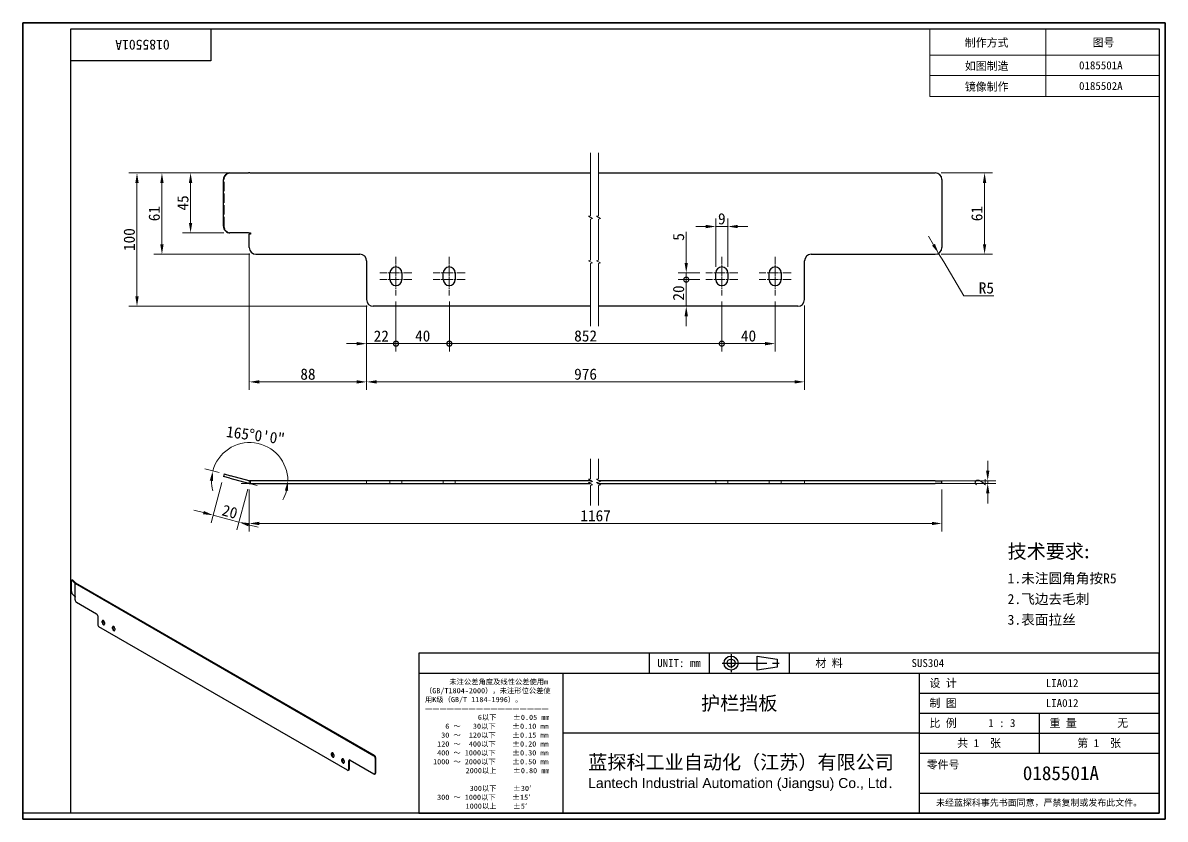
# Model space of a CAD drawing. Header units: millimetres. Extents: x 18 to 875, y 16 to 614.
import ezdxf
from ezdxf.enums import TextEntityAlignment as Align

# ---------------------------------------------------------------- set-up
doc = ezdxf.new("R2010")
doc.units = ezdxf.units.MM
doc.header["$LTSCALE"] = 3
doc.linetypes.add('CHAIN', pattern=[0.3543, 0.2362, -0.0295, 0.0591, -0.0295])
doc.linetypes.add('DASHED', pattern=[0.2067, 0.1654, -0.0413])
for name, color, linetype, lineweight in [('1', 7, 'Continuous', 18), ('可见 (ISO)', 7, 'Continuous', 25), ('可见窄的 (ISO)', 7, 'Continuous', 18), ('图框 (ISO)', 7, 'Continuous', 35), ('标题 (ISO)', 7, 'Continuous', 25)]:
    doc.layers.add(name, color=color, linetype=linetype, lineweight=lineweight)
for name, color, linetype, lineweight, true_color in [('中心标记 (ISO)', 1, 'CHAIN', 18, 0xff0000), ('尺寸 (ISO)', 7, 'Continuous', 18, 0x008000), ('折线 (ISO)', 7, 'Continuous', 18, 0x008000), ('符号 (ISO)', 7, 'Continuous', 18, 0x008000), ('隐藏 (ISO)', 5, 'DASHED', 18, 0x0000ff)]:
    doc.layers.add(name, color=color, linetype=linetype, lineweight=lineweight, true_color=true_color)
doc.styles.add('文本样式164', font='SimSun.ttf')
doc.styles.add('文本样式165', font='SimSun.ttf')
doc.styles.add('文本样式74', font='SimSun.ttf')
doc.styles.add('最新国标', font='simfang.ttf')
doc.styles.add('注释文本 (ISO)', font='simfang.ttf')
doc.dimstyles.new('默认 (GB)', dxfattribs={"dimscale": 3, "dimtxt": 2.8, "dimasz": 2.5, "dimexe": 2, "dimexo": 1.5, "dimgap": 0.5, "dimtad": 1, "dimtoh": 1, "dimdsep": 46, "dimtxsty": '最新国标', "dimcen": 0.09, "dimdle": 10, "dimclrd": 256, "dimclre": 256, "dimclrt": 256, "dimaunit": 1, "dimadec": 3, "dimazin": 2, "dimtfac": 0.535714, "dimtdec": 3, "dimtmove": 0, "dimatfit": 3, "dimfxl": 0, "dimtolj": 1, "dimlwd": -1, "dimlwe": -1, "dimarcsym": 0})

# ---------------------------------------------------------------- blocks, each defined once
blk = doc.blocks.new('图框 最新国标')
at = {"layer": '图框 (ISO)'}
for p, q in [((6, 7), (6, 204.5)), ((6, 204.5), (291.5, 204.5)), ((291.5, 204.5), (291.5, 5.5)), ((6, 7), (6, 5.5)), ((6, 7), (6, 5.5)), ((291.5, 5.5), (6, 5.5))]:
    blk.add_line(p, q, dxfattribs=at)
at = {"layer": '图框 (ISO)', "color": 7, "linetype": 'Continuous', "lineweight": 25}
for p, q in [((18, 203), (290, 203)), ((18, 7), (18, 203)), ((18, 203), (290, 203)), ((53, 203), (53, 195)), ((290, 203), (290, 7)), ((290, 203), (290, 7)), ((53, 195), (18, 195)), ((290, 7), (6, 7)), ((290, 7), (18, 7))]:
    blk.add_line(p, q, dxfattribs=at)
at = {"layer": '图框 (ISO)', "style": '文本样式74'}
blk.add_attdef('零件代号_001', (42.7, 200.25), '', height=2.5, rotation=180, dxfattribs=at)
blk = doc.blocks.new('标题栏 最新国标')
at = {"layer": '标题 (ISO)'}
for p, q in [((381.98, -183.84), (196.98, -183.84)), ((196.98, -183.84), (196.98, -223.84)), ((254.48, -183.84), (254.48, -188.84)), ((269.48, -183.84), (269.48, -188.84)), ((281.48, -188.09), (281.48, -184.59)), ((281.48, -184.59), (286.48, -185.34)), ((286.48, -185.34), (286.48, -187.34)), ((289.48, -183.84), (289.48, -188.84)), ((381.98, -223.84), (381.98, -183.84)), ((383.48, -183.84), (383.48, -225.34)), ((286.48, -187.34), (281.48, -188.09)), ((196.98, -188.84), (381.98, -188.84)), ((232.98, -188.84), (232.98, -223.84)), ((321.98, -188.84), (321.98, -223.84)), ((321.98, -193.84), (381.98, -193.84)), ((321.98, -198.84), (381.98, -198.84)), ((351.98, -198.84), (351.98, -208.84)), ((321.98, -203.84), (232.98, -203.84)), ((321.98, -203.84), (381.98, -203.84)), ((321.98, -208.84), (381.98, -208.84)), ((321.98, -218.84), (381.98, -218.84)), ((196.98, -223.84), (381.98, -223.84)), ((383.48, -225.34), (196.98, -225.34))]:
    blk.add_line(p, q, dxfattribs=at)
at = {"layer": '标题 (ISO)', "linetype": 'CHAIN', "ltscale": 5.000333}
blk.add_line((274.98, -184.09), (274.98, -188.59), dxfattribs=at)
at = {"layer": '标题 (ISO)', "linetype": 'CHAIN', "ltscale": 15.834605}
blk.add_line((272.73, -186.34), (286.98, -186.34), dxfattribs=at)
at = {"layer": '标题 (ISO)'}
for radius in [1.75, 1]:
    blk.add_circle((274.98, -186.34), radius, dxfattribs=at)
at = {"layer": '1', "style": '文本样式164'}
for s, p in [('UNIT: mm', (261.98, -186.34)), ('材 料', (299.48, -186.34)), ('设 计', (327.98, -191.34)), ('制 图', (327.98, -196.34)), ('比 例', (327.98, -201.34)), ('重 量', (357.98, -201.34)), ('共 1  张', (336.98, -206.34)), ('第 1  张', (366.98, -206.34))]:
    blk.add_text(s, height=2, dxfattribs=at).set_placement(p, align=Align.MIDDLE_CENTER)
at = {"layer": '标题 (ISO)', "style": '注释文本 (ISO)'}
for s, insert, char_height, attachment_point, line_spacing_factor in [('\\fSimSun|b0|i0;{\\H1.3000;      未注公差角度及线性公差使用m\\P}\\fSimSun|b0|i0;{\\H1.3000;（GB/T1804-2000），未注形位公差使\\P}\\fSimSun|b0|i0;{\\H1.3000;用K级（GB/T 1184-1996）。\\P}\\fSimSun|b0|i0;{\\H1.3000;—————————————————\\P}\\fSimSun|b0|i0;{\\H1.3000;             6以下    ±0.05 mm\\P}\\fSimSun|b0|i0;{\\H1.3000;     6 ～   30以下    ±0.10 mm\\P}\\fSimSun|b0|i0;{\\H1.3000;    30 ～  120以下    ±0.15 mm\\P}\\fSimSun|b0|i0;{\\H1.3000;   120 ～  400以下    ±0.20 mm\\P}\\fSimSun|b0|i0;{\\H1.3000;   400 ～ 1000以下    ±0.30 mm\\P}\\fSimSun|b0|i0;{\\H1.3000;  1000 ～ 2000以下    ±0.50 mm\\P}\\fSimSun|b0|i0;{\\H1.3000;          2000以上    ±0.80 mm\\P}\\fSimSun|b0|i0;{\\H1.3000;\\P}\\fSimSun|b0|i0;{\\H1.3000;           300以下    ±30′\\P}\\fSimSun|b0|i0;{\\H1.3000;   300 ～ 1000以下    ±15′\\P}\\fSimSun|b0|i0;{\\H1.3000;          1000以上    ±5′}', (198.48, -206.63), 1.3, 4, 1.023913), ('{\\fMicrosoft YaHei|b0|i0|c134|p34;\\H1.75x;蓝探科工业自动化（江苏）有限公司\\P\\fArial|b0|i0|c0|p34;\\H0.71429x;Lantech Industrial Automation (Jiangsu) Co., Ltd\\fFangSong|b0|i0|c134|p49;.\\H1.15195x; }', (277.48, -213.84), 2, 5, 0.978695)]:
    blk.add_mtext(s, dxfattribs=dict(at, insert=insert, char_height=char_height, attachment_point=attachment_point, line_spacing_factor=line_spacing_factor))
at = {"layer": '标题 (ISO)', "attachment_point": 5, "style": '注释文本 (ISO)'}
for s, insert, char_height in [('\\fFangSong|b0|i0;零件号', (327.98, -211.84), 2), ('\\fSimSun|b0|i0;{\\H1.6000;未经蓝探科事先书面同意，严禁复制或发布此文件。}', (351.98, -221.34), 1.6)]:
    blk.add_mtext(s, dxfattribs=dict(at, insert=insert, char_height=char_height))
at = {"layer": '标题 (ISO)'}
for tag, p, height, style in [('材料_001', (320.09, -187.33), 2, '注释文本 (ISO)'), ('设计人_001', (353.65, -192.33), 2, '注释文本 (ISO)'), ('库存编号_001', (267.48, -198.12), 3.5, '文本样式165'), ('设计人_001', (353.65, -197.33), 2, '注释文本 (ISO)'), ('视图比例_001', (339.26, -202.33), 2, '注释文本 (ISO)'), ('质量\\P3;_001', (371.53, -202.3), 2, '注释文本 (ISO)'), ('零件代号_001', (347.9, -215.59), 3.5, '文本样式165')]:
    blk.add_attdef(tag, p, '', height=height, dxfattribs=dict(at, style=style))
blk = doc.blocks.new('*D5')
at = {"layer": 'Defpoints', "color": 0, "transparency": 16777216}
for p in [(188.3, 500.99), (143.77, 455.99), (173.29, 455.99)]:
    blk.add_point(p, dxfattribs=at)
at = {"layer": '尺寸 (ISO)', "color": 116, "true_color": 0x00803f, "transparency": 16777216}
for p, q in [((183.8, 500.99), (137.77, 500.99)), ((143.77, 493.49), (143.77, 463.49)), ((168.79, 455.99), (137.77, 455.99))]:
    blk.add_line(p, q, dxfattribs=at)
for points in [[(142.52, 493.49), (145.02, 493.49), (143.77, 500.99)], [(142.52, 463.49), (145.02, 463.49), (143.77, 455.99)]]:
    blk.add_solid(points, dxfattribs=at)
at = {"layer": '尺寸 (ISO)', "transparency": 16777216, "insert": (138.02, 478.49), "char_height": 8.4, "attachment_point": 5, "rotation": 90, "style": '最新国标'}
blk.add_mtext('\\A1;45', dxfattribs=at)
blk = doc.blocks.new('*D6')
at = {"layer": 'Defpoints', "color": 0, "transparency": 16777216}
for p in [(188.3, 500.99), (122.3, 439.99), (192.78, 439.99)]:
    blk.add_point(p, dxfattribs=at)
at = {"layer": '尺寸 (ISO)', "color": 116, "true_color": 0x00803f, "transparency": 16777216}
for p, q in [((183.8, 500.99), (116.3, 500.99)), ((122.3, 493.49), (122.3, 447.49)), ((188.28, 439.99), (116.3, 439.99))]:
    blk.add_line(p, q, dxfattribs=at)
for points in [[(121.05, 493.49), (123.55, 493.49), (122.3, 500.99)], [(121.05, 447.49), (123.55, 447.49), (122.3, 439.99)]]:
    blk.add_solid(points, dxfattribs=at)
at = {"layer": '尺寸 (ISO)', "transparency": 16777216, "insert": (116.55, 470.49), "char_height": 8.4, "attachment_point": 5, "rotation": 90, "style": '最新国标'}
blk.add_mtext('\\A1;61', dxfattribs=at)
blk = doc.blocks.new('*D7')
at = {"layer": 'Defpoints', "color": 0, "transparency": 16777216}
for p in [(188.3, 500.99), (103.59, 400.99), (280.78, 400.99)]:
    blk.add_point(p, dxfattribs=at)
at = {"layer": '尺寸 (ISO)', "color": 116, "true_color": 0x00803f, "transparency": 16777216}
for p, q in [((183.8, 500.99), (97.59, 500.99)), ((103.59, 493.49), (103.59, 408.49)), ((276.28, 400.99), (97.59, 400.99))]:
    blk.add_line(p, q, dxfattribs=at)
for points in [[(102.34, 493.49), (104.84, 493.49), (103.59, 500.99)], [(102.34, 408.49), (104.84, 408.49), (103.59, 400.99)]]:
    blk.add_solid(points, dxfattribs=at)
at = {"layer": '尺寸 (ISO)', "transparency": 16777216, "insert": (97.84, 450.99), "char_height": 8.4, "attachment_point": 5, "rotation": 90, "style": '最新国标'}
blk.add_mtext('\\A1;100', dxfattribs=at)
blk = doc.blocks.new('_DotSmall')
at = {"color": 0, "linetype": 'ByBlock', "const_width": 0.5}
blk.add_lwpolyline([(-0.0625, 0, 1), (0.0625, 0, 1)], format="xyb", close=True, dxfattribs=at)
blk = doc.blocks.new('*D8')
at = {"layer": 'Defpoints', "color": 0, "transparency": 16777216}
for p in [(515.42, 420.99), (530.09, 420.99), (599.09, 400.99)]:
    blk.add_point(p, dxfattribs=at)
at = {"layer": '尺寸 (ISO)', "color": 116, "true_color": 0x00803f, "transparency": 16777216}
for p, q in [((525.59, 420.99), (509.42, 420.99)), ((515.42, 408.49), (515.42, 420.99)), ((515.42, 400.99), (515.42, 408.49)), ((515.42, 393.49), (515.42, 385.99))]:
    blk.add_line(p, q, dxfattribs=at)
blk.add_solid([(514.17, 393.49), (516.67, 393.49), (515.42, 400.99)], dxfattribs=at)
at = {"layer": '尺寸 (ISO)', "color": 116, "true_color": 0x00803f, "transparency": 16777216, "xscale": 7.5, "yscale": 7.5, "zscale": 7.5, "rotation": 270}
blk.add_blockref('_DotSmall', (515.42, 420.99), dxfattribs=at)
at = {"layer": '尺寸 (ISO)', "transparency": 16777216, "insert": (509.67, 410.96), "char_height": 8.4, "attachment_point": 5, "rotation": 90, "style": '最新国标'}
blk.add_mtext('\\A1;20', dxfattribs=at)
blk = doc.blocks.new('*D10')
at = {"layer": 'Defpoints', "color": 0, "transparency": 16777216}
for p in [(515.42, 425.99), (530.09, 425.99), (530.09, 420.99)]:
    blk.add_point(p, dxfattribs=at)
at = {"layer": '尺寸 (ISO)', "color": 116, "true_color": 0x00803f, "transparency": 16777216}
for p, q in [((515.42, 433.49), (515.42, 456.83)), ((525.59, 425.99), (509.42, 425.99)), ((525.59, 420.99), (509.42, 420.99)), ((515.42, 420.99), (515.42, 425.99)), ((515.42, 420.99), (515.42, 413.49))]:
    blk.add_line(p, q, dxfattribs=at)
blk.add_solid([(514.17, 433.49), (516.67, 433.49), (515.42, 425.99)], dxfattribs=at)
at = {"layer": '尺寸 (ISO)', "color": 116, "true_color": 0x00803f, "transparency": 16777216, "xscale": 7.5, "yscale": 7.5, "zscale": 7.5, "rotation": 90}
blk.add_blockref('_DotSmall', (515.42, 420.99), dxfattribs=at)
at = {"layer": '尺寸 (ISO)', "transparency": 16777216, "insert": (509.67, 453), "char_height": 8.4, "attachment_point": 5, "rotation": 90, "style": '最新国标'}
blk.add_mtext('\\A1;5', dxfattribs=at)
blk = doc.blocks.new('*D11')
at = {"layer": 'Defpoints', "color": 0, "transparency": 16777216}
for p in [(275.78, 405.99), (297.78, 408.99), (297.78, 372.99)]:
    blk.add_point(p, dxfattribs=at)
at = {"layer": '尺寸 (ISO)', "color": 116, "true_color": 0x00803f, "transparency": 16777216}
for p, q in [((297.78, 404.49), (297.78, 366.99)), ((275.78, 401.49), (275.78, 366.99)), ((268.28, 372.99), (260.78, 372.99)), ((275.78, 372.99), (283.28, 372.99)), ((283.28, 372.99), (297.78, 372.99))]:
    blk.add_line(p, q, dxfattribs=at)
blk.add_solid([(268.28, 374.24), (268.28, 371.74), (275.78, 372.99)], dxfattribs=at)
at = {"layer": '尺寸 (ISO)', "color": 116, "true_color": 0x00803f, "transparency": 16777216, "xscale": 7.5, "yscale": 7.5, "zscale": 7.5, "rotation": 180}
blk.add_blockref('_DotSmall', (297.78, 372.99), dxfattribs=at)
at = {"layer": '尺寸 (ISO)', "transparency": 16777216, "insert": (286.75, 378.69), "char_height": 8.4, "attachment_point": 5, "style": '最新国标'}
blk.add_mtext('\\A1;22', dxfattribs=at)
blk = doc.blocks.new('*D12')
at = {"layer": 'Defpoints', "color": 0, "transparency": 16777216}
for p in [(297.78, 408.99), (337.78, 408.99), (337.78, 372.99)]:
    blk.add_point(p, dxfattribs=at)
at = {"layer": '尺寸 (ISO)', "color": 116, "true_color": 0x00803f, "transparency": 16777216}
for p, q in [((297.78, 404.49), (297.78, 366.99)), ((337.78, 404.49), (337.78, 366.99)), ((297.78, 372.99), (337.78, 372.99))]:
    blk.add_line(p, q, dxfattribs=at)
at = {"layer": '尺寸 (ISO)', "color": 116, "true_color": 0x00803f, "transparency": 16777216, "xscale": 7.5, "yscale": 7.5, "zscale": 7.5, "rotation": 180}
blk.add_blockref('_DotSmall', (297.78, 372.99), dxfattribs=at)
at = {"layer": '尺寸 (ISO)', "color": 116, "true_color": 0x00803f, "transparency": 16777216, "xscale": 7.5, "yscale": 7.5, "zscale": 7.5}
blk.add_blockref('_DotSmall', (337.78, 372.99), dxfattribs=at)
at = {"layer": '尺寸 (ISO)', "transparency": 16777216, "insert": (317.81, 378.74), "char_height": 8.4, "attachment_point": 5, "style": '最新国标'}
blk.add_mtext('\\A1;40', dxfattribs=at)
blk = doc.blocks.new('*D13')
at = {"layer": 'Defpoints', "color": 0, "transparency": 16777216}
for p in [(337.78, 408.99), (542.09, 408.99), (542.09, 372.99)]:
    blk.add_point(p, dxfattribs=at)
at = {"layer": '尺寸 (ISO)', "color": 116, "true_color": 0x00803f, "transparency": 16777216}
for p, q in [((337.78, 404.49), (337.78, 366.99)), ((542.09, 404.49), (542.09, 366.99)), ((337.78, 372.99), (542.09, 372.99))]:
    blk.add_line(p, q, dxfattribs=at)
at = {"layer": '尺寸 (ISO)', "color": 116, "true_color": 0x00803f, "transparency": 16777216, "xscale": 7.5, "yscale": 7.5, "zscale": 7.5, "rotation": 180}
blk.add_blockref('_DotSmall', (337.78, 372.99), dxfattribs=at)
at = {"layer": '尺寸 (ISO)', "color": 116, "true_color": 0x00803f, "transparency": 16777216, "xscale": 7.5, "yscale": 7.5, "zscale": 7.5}
blk.add_blockref('_DotSmall', (542.09, 372.99), dxfattribs=at)
at = {"layer": '尺寸 (ISO)', "transparency": 16777216, "insert": (439.96, 378.74), "char_height": 8.4, "attachment_point": 5, "style": '最新国标'}
blk.add_mtext('\\A1;852', dxfattribs=at)
blk = doc.blocks.new('*D14')
at = {"layer": 'Defpoints', "color": 0, "transparency": 16777216}
for p in [(542.09, 408.99), (582.09, 408.99), (582.09, 372.99)]:
    blk.add_point(p, dxfattribs=at)
at = {"layer": '尺寸 (ISO)', "color": 116, "true_color": 0x00803f, "transparency": 16777216}
for p, q in [((542.09, 404.49), (542.09, 366.99)), ((582.09, 404.49), (582.09, 366.99)), ((542.09, 372.99), (574.59, 372.99))]:
    blk.add_line(p, q, dxfattribs=at)
blk.add_solid([(574.59, 374.24), (574.59, 371.74), (582.09, 372.99)], dxfattribs=at)
at = {"layer": '尺寸 (ISO)', "color": 116, "true_color": 0x00803f, "transparency": 16777216, "xscale": 7.5, "yscale": 7.5, "zscale": 7.5, "rotation": 180}
blk.add_blockref('_DotSmall', (542.09, 372.99), dxfattribs=at)
at = {"layer": '尺寸 (ISO)', "transparency": 16777216, "insert": (562.12, 378.74), "char_height": 8.4, "attachment_point": 5, "style": '最新国标'}
blk.add_mtext('\\A1;40', dxfattribs=at)
blk = doc.blocks.new('*D15')
at = {"layer": 'Defpoints', "color": 0, "transparency": 16777216}
for p in [(275.78, 405.99), (604.09, 405.99), (604.09, 344.33)]:
    blk.add_point(p, dxfattribs=at)
at = {"layer": '尺寸 (ISO)', "color": 116, "true_color": 0x00803f, "transparency": 16777216}
for p, q in [((275.78, 401.49), (275.78, 338.33)), ((604.09, 401.49), (604.09, 338.33)), ((283.28, 344.33), (596.59, 344.33))]:
    blk.add_line(p, q, dxfattribs=at)
for points in [[(283.28, 345.58), (283.28, 343.08), (275.78, 344.33)], [(596.59, 345.58), (596.59, 343.08), (604.09, 344.33)]]:
    blk.add_solid(points, dxfattribs=at)
at = {"layer": '尺寸 (ISO)', "transparency": 16777216, "insert": (439.93, 350.08), "char_height": 8.4, "attachment_point": 5, "style": '最新国标'}
blk.add_mtext('\\A1;976', dxfattribs=at)
blk = doc.blocks.new('*D16')
at = {"layer": 'Defpoints', "color": 0, "transparency": 16777216}
for p in [(187.78, 444.99), (275.78, 405.99), (275.78, 344.33)]:
    blk.add_point(p, dxfattribs=at)
at = {"layer": '尺寸 (ISO)', "color": 116, "true_color": 0x00803f, "transparency": 16777216}
for p, q in [((187.78, 440.49), (187.78, 338.33)), ((275.78, 401.49), (275.78, 338.33)), ((195.28, 344.33), (268.28, 344.33))]:
    blk.add_line(p, q, dxfattribs=at)
for points in [[(195.28, 345.58), (195.28, 343.08), (187.78, 344.33)], [(268.28, 345.58), (268.28, 343.08), (275.78, 344.33)]]:
    blk.add_solid(points, dxfattribs=at)
at = {"layer": '尺寸 (ISO)', "transparency": 16777216, "insert": (231.78, 350.08), "char_height": 8.4, "attachment_point": 5, "style": '最新国标'}
blk.add_mtext('\\A1;88', dxfattribs=at)
blk = doc.blocks.new('*D17')
at = {"layer": 'Defpoints', "color": 0, "transparency": 16777216}
for p in [(168.46, 273.35), (187.78, 268.18), (160.69, 244.37)]:
    blk.add_point(p, dxfattribs=at)
at = {"layer": '尺寸 (ISO)', "color": 116, "true_color": 0x00803f, "transparency": 16777216}
for p, q in [((167.29, 269.01), (159.14, 238.58)), ((186.61, 263.83), (178.46, 233.4)), ((153.45, 246.32), (146.2, 248.26)), ((160.69, 244.37), (167.94, 242.43)), ((172.77, 241.14), (167.94, 242.43)), ((180.01, 239.2), (172.77, 241.14)), ((187.26, 237.26), (194.5, 235.32))]:
    blk.add_line(p, q, dxfattribs=at)
for points in [[(153.77, 247.52), (153.12, 245.11), (160.69, 244.37)], [(187.58, 238.46), (186.93, 236.05), (180.01, 239.2)]]:
    blk.add_solid(points, dxfattribs=at)
at = {"layer": '尺寸 (ISO)', "transparency": 16777216, "insert": (173.2, 246.97), "char_height": 8.4, "attachment_point": 5, "rotation": 345, "style": '最新国标'}
blk.add_mtext('\\A1;20', dxfattribs=at)
blk = doc.blocks.new('*D18')
at = {"layer": 'Defpoints', "color": 0, "transparency": 16777216}
for p in [(187.78, 268.18), (707.09, 268.18), (707.09, 238.18)]:
    blk.add_point(p, dxfattribs=at)
at = {"layer": '尺寸 (ISO)', "color": 116, "true_color": 0x00803f, "transparency": 16777216}
for p, q in [((187.78, 263.68), (187.78, 232.18)), ((707.09, 263.68), (707.09, 232.18)), ((195.28, 238.18), (699.59, 238.18))]:
    blk.add_line(p, q, dxfattribs=at)
for points in [[(195.28, 239.43), (195.28, 236.93), (187.78, 238.18)], [(699.59, 239.43), (699.59, 236.93), (707.09, 238.18)]]:
    blk.add_solid(points, dxfattribs=at)
at = {"layer": '尺寸 (ISO)', "transparency": 16777216, "insert": (447.43, 243.92), "char_height": 8.4, "attachment_point": 5, "style": '最新国标'}
blk.add_mtext('\\A1;1167', dxfattribs=at)
blk = doc.blocks.new('*D19')
at = {"layer": 'Defpoints', "color": 0, "transparency": 16777216}
for p in [(702.09, 270.18), (702.09, 268.18), (741.46, 268.18)]:
    blk.add_point(p, dxfattribs=at)
at = {"layer": '尺寸 (ISO)', "color": 116, "true_color": 0x00803f, "transparency": 16777216}
for p, q in [((741.46, 277.68), (741.46, 285.18)), ((706.59, 270.18), (747.46, 270.18)), ((706.59, 268.18), (747.46, 268.18)), ((741.46, 270.18), (741.46, 268.18)), ((741.46, 260.68), (741.46, 253.18))]:
    blk.add_line(p, q, dxfattribs=at)
for points in [[(740.21, 277.68), (742.71, 277.68), (741.46, 270.18)], [(740.21, 260.68), (742.71, 260.68), (741.46, 268.18)]]:
    blk.add_solid(points, dxfattribs=at)
at = {"layer": '尺寸 (ISO)', "transparency": 16777216, "insert": (735.76, 269.18), "char_height": 8.4, "attachment_point": 5, "rotation": 90, "style": '最新国标'}
blk.add_mtext('\\A1;2', dxfattribs=at)
blk = doc.blocks.new('*D20')
at = {"layer": 'Defpoints', "color": 0, "transparency": 16777216}
for p in [(702.09, 500.99), (702.09, 439.99), (739.11, 439.99)]:
    blk.add_point(p, dxfattribs=at)
at = {"layer": '尺寸 (ISO)', "color": 116, "true_color": 0x00803f, "transparency": 16777216}
for p, q in [((706.59, 500.99), (745.11, 500.99)), ((739.11, 493.49), (739.11, 447.49)), ((706.59, 439.99), (745.11, 439.99))]:
    blk.add_line(p, q, dxfattribs=at)
for points in [[(737.86, 493.49), (740.36, 493.49), (739.11, 500.99)], [(737.86, 447.49), (740.36, 447.49), (739.11, 439.99)]]:
    blk.add_solid(points, dxfattribs=at)
at = {"layer": '尺寸 (ISO)', "transparency": 16777216, "insert": (733.36, 470.49), "char_height": 8.4, "attachment_point": 5, "rotation": 90, "style": '最新国标'}
blk.add_mtext('\\A1;61', dxfattribs=at)
blk = doc.blocks.new('*D21')
at = {"layer": 'Defpoints', "color": 0, "transparency": 16777216}
for p in [(702.09, 444.99), (704.66, 440.7)]:
    blk.add_point(p, dxfattribs=at)
at = {"layer": '尺寸 (ISO)', "color": 116, "true_color": 0x00803f, "transparency": 16777216}
for p, q in [((700.81, 447.14), (696.95, 453.57)), ((702.09, 444.99), (704.66, 440.7)), ((704.66, 440.7), (708.51, 434.27)), ((723.67, 408.94), (708.51, 434.27)), ((746.02, 408.94), (723.67, 408.94))]:
    blk.add_line(p, q, dxfattribs=at)
blk.add_solid([(701.88, 447.78), (699.73, 446.49), (704.66, 440.7)], dxfattribs=at)
at = {"layer": '尺寸 (ISO)', "transparency": 16777216, "insert": (740.45, 414.69), "char_height": 8.4, "attachment_point": 5, "style": '最新国标'}
blk.add_mtext('\\A1;R5', dxfattribs=at)
blk = doc.blocks.new('*D22')
at = {"layer": 'Defpoints', "color": 0, "transparency": 16777216}
for p in [(546.59, 460.81), (537.59, 425.99), (546.59, 425.99)]:
    blk.add_point(p, dxfattribs=at)
at = {"layer": '尺寸 (ISO)', "color": 116, "true_color": 0x00803f, "transparency": 16777216}
for p, q in [((537.59, 430.49), (537.59, 466.81)), ((546.59, 430.49), (546.59, 466.81)), ((530.09, 460.81), (522.59, 460.81)), ((537.59, 460.81), (546.59, 460.81)), ((554.09, 460.81), (561.59, 460.81))]:
    blk.add_line(p, q, dxfattribs=at)
for points in [[(530.09, 462.06), (530.09, 459.56), (537.59, 460.81)], [(554.09, 462.06), (554.09, 459.56), (546.59, 460.81)]]:
    blk.add_solid(points, dxfattribs=at)
at = {"layer": '尺寸 (ISO)', "transparency": 16777216, "insert": (542.09, 466.55), "char_height": 8.4, "attachment_point": 5, "style": '最新国标'}
blk.add_mtext('\\A1;9', dxfattribs=at)
blk = doc.blocks.new('表格1')
at = {"layer": '符号 (ISO)'}
for p, q in [((232.72, 203), (290, 203)), ((232.72, 203), (232.72, 196.46)), ((261.65, 203), (261.65, 196.46)), ((290, 203), (290, 196.46)), ((232.72, 196.46), (290, 196.46)), ((232.72, 196.46), (232.72, 186.11)), ((261.65, 196.46), (261.65, 186.11)), ((290, 196.46), (290, 186.11)), ((232.72, 191.34), (290, 191.34)), ((232.72, 186.11), (290, 186.11))]:
    blk.add_line(p, q, dxfattribs=at)
at = {"layer": '符号 (ISO)', "char_height": 2, "attachment_point": 7, "style": '注释文本 (ISO)'}
for s, insert in [('制作方式', (241.43, 198.32)), ('图号', (273.37, 198.38)), ('如图制造', (241.44, 192.5)), ('0185501A', (269.98, 192.86)), ('镜像制作', (241.43, 187.31)), ('0185502A', (269.98, 187.69))]:
    blk.add_mtext(s, dxfattribs=dict(at, insert=insert))
blk = doc.blocks.new('*D24')
at = {"layer": 'Defpoints', "color": 0, "transparency": 16777216}
for p in [(204.47, 293.64), (169.46, 275.15), (188.04, 270.18), (216.69, 270.18)]:
    blk.add_point(p, dxfattribs=at)
at = {"layer": '尺寸 (ISO)', "color": 116, "true_color": 0x00803f, "transparency": 16777216}
blk.add_line((165.11, 276.32), (154.57, 279.14), dxfattribs=at)
for start, end in [(0, 165), (180.04317, 195.08634), (329.91366, 344.95683)]:
    blk.add_arc((188.04, 270.18), 28.65, start, end, dxfattribs=at)
for points in [[(158.15, 270.32), (160.63, 269.99), (160.37, 277.59)], [(214.47, 262.9), (216.94, 262.58), (216.69, 270.18)]]:
    blk.add_solid(points, dxfattribs=at)
at = {"layer": '尺寸 (ISO)', "transparency": 16777216, "insert": (192.53, 304.28), "char_height": 8.4, "attachment_point": 5, "rotation": 352.5, "style": '最新国标'}
blk.add_mtext('\\A1;165°0\'0"', dxfattribs=at)

msp = doc.modelspace()

# ---------------------------------------------------------------- linework, layer by layer
at = {"layer": '中心标记 (ISO)', "ltscale": 7.222748}
for p, q in [((297.7755, 437.9914), (297.7755, 418.4914)), ((337.7755, 437.9914), (337.7755, 418.4914)), ((542.0894, 437.9914), (542.0894, 418.4914)), ((582.0894, 437.9914), (582.0894, 418.4914)), ((297.7755, 428.4914), (297.7755, 408.9914)), ((337.7755, 428.4914), (337.7755, 408.9914)), ((542.0894, 428.4914), (542.0894, 408.9914)), ((582.0894, 428.4914), (582.0894, 408.9914))]:
    msp.add_line(p, q, dxfattribs=at)
at = {"layer": '中心标记 (ISO)', "ltscale": 8.88956}
for p, q in [((309.7755, 425.9914), (285.7755, 425.9914)), ((309.7755, 420.9914), (285.7755, 420.9914)), ((349.7755, 425.9914), (325.7755, 425.9914)), ((349.7755, 420.9914), (325.7755, 420.9914)), ((554.0894, 425.9914), (530.0894, 425.9914)), ((554.0894, 420.9914), (530.0894, 420.9914)), ((594.0894, 425.9914), (570.0894, 425.9914)), ((594.0894, 420.9914), (570.0894, 420.9914))]:
    msp.add_line(p, q, dxfattribs=at)
at = {"layer": '可见 (ISO)'}
for p, q in [((173.2866, 500.9914), (187.2668, 500.9914)), ((188.3021, 500.9914), (187.2668, 500.9914)), ((188.3021, 500.9914), (443.659, 500.9914)), ((449.659, 500.9914), (702.0894, 500.9914)), ((168.457, 460.9914), (168.457, 495.9914)), ((707.0894, 495.9914), (707.0894, 444.9914)), ((187.2668, 455.9914), (173.2866, 455.9914)), ((187.2668, 455.9914), (188.3021, 455.9914)), ((187.7755, 444.9914), (187.7755, 454.9914)), ((188.7755, 454.9914), (187.7755, 454.9914)), ((188.3021, 455.9914), (188.7755, 455.9914)), ((188.7755, 455.9914), (188.7755, 454.9914)), ((192.7755, 439.9914), (270.7755, 439.9914)), ((609.0894, 439.9914), (702.0894, 439.9914)), ((275.7755, 434.9914), (275.7755, 405.9914)), ((604.0894, 405.9914), (604.0894, 434.9914)), ((293.2755, 420.9914), (293.2755, 425.9914)), ((302.2755, 425.9914), (302.2755, 420.9914)), ((333.2755, 420.9914), (333.2755, 425.9914)), ((342.2755, 425.9914), (342.2755, 420.9914)), ((537.5894, 420.9914), (537.5894, 425.9914)), ((546.5894, 425.9914), (546.5894, 420.9914)), ((577.5894, 420.9914), (577.5894, 425.9914)), ((586.5894, 425.9914), (586.5894, 420.9914)), ((443.659, 400.9914), (280.7755, 400.9914)), ((599.0894, 400.9914), (449.659, 400.9914)), ((168.9746, 275.2841), (168.457, 273.3523)), ((168.9746, 275.2841), (173.8043, 273.99)), ((173.2866, 272.0582), (168.457, 273.3523)), ((173.2866, 272.0582), (187.2668, 268.3122)), ((187.7845, 270.244), (173.8043, 273.99)), ((187.7755, 268.1759), (187.7755, 268.2107)), ((188.3021, 268.1759), (187.7755, 268.1759)), ((444.1231, 270.1759), (188.3021, 270.1759)), ((188.3021, 268.1759), (443.1949, 268.1759)), ((449.1949, 268.1759), (702.0894, 268.1759)), ((702.0894, 270.1759), (450.1231, 270.1759)), ((702.0894, 270.1759), (707.0894, 270.1759)), ((707.0894, 268.1759), (702.0894, 268.1759)), ((707.0894, 268.1759), (707.0894, 270.1759)), ((54.4184, 187.1897), (54.4184, 194.9835)), ((55.1414, 195.7528), (54.669, 195.5954)), ((55.1002, 195.4151), (57.0739, 193.4415)), ((57.5463, 193.5989), (55.5726, 195.5726)), ((57.2472, 193.311), (281.2343, 63.9921)), ((281.62, 64.2147), (57.6329, 193.5337)), ((57.0739, 183.4208), (55.1002, 185.3945)), ((57.1457, 183.1263), (57.3385, 183.2377)), ((57.1457, 180.8995), (57.1457, 183.1263)), ((57.3385, 183.015), (57.1457, 183.1263)), ((57.2472, 183.2904), (57.3385, 183.2377)), ((57.3385, 183.2377), (57.3385, 183.015)), ((58.1099, 179.2294), (73.152, 170.5449)), ((74.1163, 168.8748), (74.1163, 162.417)), ((77.4911, 163.8088), (77.4911, 164.9222)), ((77.8768, 165.1449), (77.8768, 164.0315)), ((79.2267, 163.9201), (79.2267, 162.8067)), ((261.371, 53.192), (75.0805, 160.7469)), ((85.205, 159.3552), (85.205, 160.4686)), ((85.5907, 160.6912), (85.5907, 159.5778)), ((86.9406, 159.4665), (86.9406, 158.3531)), ((249.5109, 64.4931), (249.5109, 65.6065)), ((249.8966, 65.8292), (249.8966, 64.7158)), ((251.2465, 64.6044), (251.2465, 63.491)), ((257.2248, 60.0395), (257.2248, 61.1529)), ((257.6105, 61.3756), (257.6105, 60.2622)), ((258.9604, 60.1508), (258.9604, 59.0374)), ((262.3352, 53.7487), (262.3352, 60.2065)), ((262.7209, 60.4292), (262.7209, 53.9714)), ((263.2995, 60.7632), (281.2343, 50.4085)), ((282.1985, 62.322), (282.1985, 50.9652)), ((282.5842, 51.1879), (282.5842, 62.5446)), ((262.4385, 53.3472), (262.0528, 53.1245)), ((281.9161, 50.341), (282.3018, 50.5637))]:
    msp.add_line(p, q, dxfattribs=at)
for centre, radius, start, end in [((702.0894, 495.9914), 5, 0, 90), ((192.7755, 444.9914), 5, 180, 270), ((270.7755, 434.9914), 5, 0, 90), ((609.0894, 434.9914), 5, 90, 180), ((702.0894, 444.9914), 5, 270, 0), ((297.7755, 425.9914), 4.5, 0, 180), ((337.7755, 425.9914), 4.5, 0, 180), ((542.0894, 425.9914), 4.5, 0, 180), ((582.0894, 425.9914), 4.5, 0, 180), ((297.7755, 420.9914), 4.5, 180, 0), ((337.7755, 420.9914), 4.5, 180, 0), ((542.0894, 420.9914), 4.5, 180, 0), ((582.0894, 420.9914), 4.5, 180, 0), ((280.7755, 405.9914), 5, 180, 270), ((599.0894, 405.9914), 5, 270, 0), ((188.3021, 272.1759), 4, 255, 270), ((188.3021, 272.1759), 2, 255, 270)]:
    msp.add_arc(centre, radius, start, end, dxfattribs=at)
for centre, major_axis, ratio, start_param, end_param in [((173.2866, 495.9914), (0, 5), 0.96592583, 0, 1.57079633), ((173.2866, 460.9914), (0, -5), 0.96592583, 4.71238898, 6.28318531), ((55.1002, 194.3017), (-0.4312, 1.2937), 0.40824829, 5.5984661, 7.16926243), ((55.5726, 194.4592), (-0.4312, 1.2937), 0.40824829, 5.5984661, 6.28318531), ((58.0186, 193.7564), (1.0909, 0), 0.57735027, 3.66519143, 3.92699082), ((58.0186, 193.7564), (-0.5455, 0), 0.57735027, 0.52359878, 0.78539816), ((55.1002, 186.5079), (-0.4312, 1.2937), 0.40824829, 0.88607712, 2.45687345), ((58.0186, 183.7357), (-1.0909, 0), 0.57735027, 0.52359878, 0.78539816), ((58.1099, 180.3428), (-0.6818, 1.1809), 0.57735027, 0.78539816, 2.35619449), ((73.152, 169.4315), (-0.6818, 1.1809), 0.57735027, 3.92699082, 5.49778714), ((78.3589, 164.4211), (-0.6136, 1.0628), 0.57735027, 3.92699082, 7.06858347), ((78.3589, 163.3077), (0.6136, -1.0628), 0.57735027, 3.92699082, 7.06858347), ((78.7446, 164.6438), (-0.6136, 1.0628), 0.57735027, 0.31968726, 0.78539816), ((78.7446, 163.5304), (0.6136, -1.0628), 0.57735027, 3.92699082, 5.96349805), ((75.0805, 161.8603), (-0.6818, 1.1809), 0.57735027, 0.78539816, 2.35619449), ((86.0728, 159.9675), (-0.6136, 1.0628), 0.57735027, 3.92699082, 7.06858347), ((86.0728, 158.8541), (0.6136, -1.0628), 0.57735027, 3.92699082, 7.06858347), ((86.4585, 160.1902), (-0.6136, 1.0628), 0.57735027, 0.31968726, 0.78539816), ((86.4585, 159.0768), (0.6136, -1.0628), 0.57735027, 3.92699082, 5.96349805), ((250.3787, 65.1055), (-0.6136, 1.0628), 0.57735027, 3.92699082, 7.06858347), ((250.3787, 63.9921), (0.6136, -1.0628), 0.57735027, 3.92699082, 7.06858347), ((250.7644, 65.3281), (-0.6136, 1.0628), 0.57735027, 0.31968726, 0.78539816), ((250.7644, 64.2147), (0.6136, -1.0628), 0.57735027, 3.92699082, 5.96349805), ((258.0926, 60.6518), (-0.6136, 1.0628), 0.57735027, 3.92699082, 7.06858347), ((258.0926, 59.5384), (0.6136, -1.0628), 0.57735027, 3.92699082, 7.06858347), ((258.4783, 60.8745), (-0.6136, 1.0628), 0.57735027, 0.31968726, 0.78539816), ((258.4783, 59.7611), (0.6136, -1.0628), 0.57735027, 3.92699082, 5.96349805), ((263.2995, 59.6498), (-0.6818, 1.1809), 0.57735027, 5.49778714, 7.06858347), ((263.6852, 59.8725), (-0.6818, 1.1809), 0.57735027, 0.28675655, 0.78539816), ((281.2343, 62.8787), (0.6818, -1.1809), 0.57735027, 0.78539816, 2.35619449), ((281.62, 63.1013), (-0.6818, 1.1809), 0.57735027, 3.92699082, 5.49778714), ((261.371, 54.3054), (0.6818, -1.1809), 0.57735027, 5.49778714, 7.06858347), ((261.7567, 54.5281), (0.6818, -1.1809), 0.57735027, 0, 0.78539816), ((281.2343, 51.5219), (0.6818, -1.1809), 0.57735027, 5.49778714, 7.06858347), ((281.62, 51.7446), (0.6818, -1.1809), 0.57735027, 0, 0.78539816)]:
    msp.add_ellipse(centre, major_axis=major_axis, ratio=ratio, start_param=start_param, end_param=end_param, dxfattribs=at)
at = {"layer": '可见窄的 (ISO)'}
for p, q in [((55.1002, 195.4151), (55.5726, 195.5726)), ((57.0739, 193.4415), (57.5463, 193.5989)), ((57.0739, 183.4208), (57.0739, 193.4415)), ((57.6329, 193.5337), (57.2472, 193.311)), ((57.2472, 193.311), (57.2472, 183.2904)), ((77.4911, 164.9222), (77.8768, 165.1449)), ((77.4911, 163.8088), (77.8768, 164.0315)), ((85.205, 160.4686), (85.5907, 160.6912)), ((85.205, 159.3552), (85.5907, 159.5778)), ((249.5109, 65.6065), (249.8966, 65.8292)), ((249.5109, 64.4931), (249.8966, 64.7158)), ((257.2248, 61.1529), (257.6105, 61.3756)), ((257.2248, 60.0395), (257.6105, 60.2622)), ((262.3352, 60.2065), (262.7209, 60.4292)), ((281.62, 64.2147), (281.2343, 63.9921)), ((282.1985, 62.322), (282.5842, 62.5446)), ((262.7209, 53.9714), (262.3352, 53.7487)), ((282.5842, 51.1879), (282.1985, 50.9652))]:
    msp.add_line(p, q, dxfattribs=at)
at = {"layer": '尺寸 (ISO)'}
for q in [(181.7755, 268.1759), (181.7755, 268.1759), (193.5711, 266.623), (193.5711, 266.623)]:
    msp.add_line((187.7755, 268.1759), q, dxfattribs=at)
at = {"layer": '折线 (ISO)', "flags": 128}
for points in [[(443.659, 385.9914), (443.659, 433.0568), (445.159, 433.4587), (442.159, 435.1908), (443.659, 435.5927), (443.659, 466.3901), (445.159, 466.7921), (442.159, 468.5241), (443.659, 468.926), (443.659, 515.9914)], [(449.659, 385.9914), (449.659, 433.0568), (451.159, 433.4587), (448.159, 435.1908), (449.659, 435.5927), (449.659, 466.3901), (451.159, 466.7921), (448.159, 468.5241), (449.659, 468.926), (449.659, 515.9914)], [(443.659, 251.64), (443.659, 266.64), (445.159, 267.0419), (442.159, 268.774), (443.659, 269.1759), (443.659, 269.1759), (445.159, 269.5778), (442.159, 271.3099), (443.659, 271.7118), (443.659, 286.7118)], [(449.659, 251.64), (449.659, 266.64), (451.159, 267.0419), (448.159, 268.774), (449.659, 269.1759), (449.659, 269.1759), (451.159, 269.5778), (448.159, 271.3099), (449.659, 271.7118), (449.659, 286.7118)]]:
    msp.add_lwpolyline(points, dxfattribs=at)
at = {"layer": '隐藏 (ISO)', "ltscale": 14.110627}
msp.add_line((168.9746, 460.9914), (168.9746, 495.9914), dxfattribs=at)
at = {"layer": '隐藏 (ISO)', "ltscale": 1.247593}
msp.add_line((187.7755, 268.2107), (187.7755, 270.1759), dxfattribs=at)
at = {"layer": '隐藏 (ISO)', "ltscale": 0.334244}
msp.add_line((187.7755, 270.1759), (188.3021, 270.1759), dxfattribs=at)
at = {"layer": '隐藏 (ISO)', "ltscale": 1.269698}
for p, q in [((188.7755, 268.1759), (188.7755, 270.1759)), ((275.7755, 270.1759), (275.7755, 268.1759)), ((293.2755, 268.1759), (293.2755, 270.1759)), ((302.2755, 268.1759), (302.2755, 270.1759)), ((333.2755, 268.1759), (333.2755, 270.1759)), ((342.2755, 268.1759), (342.2755, 270.1759)), ((537.5894, 268.1759), (537.5894, 270.1759)), ((546.5894, 268.1759), (546.5894, 270.1759)), ((577.5894, 268.1759), (577.5894, 270.1759)), ((586.5894, 268.1759), (586.5894, 270.1759)), ((604.0894, 268.1759), (604.0894, 270.1759))]:
    msp.add_line(p, q, dxfattribs=at)
at = {"layer": '隐藏 (ISO)', "ltscale": 4.986384}
for centre, major_axis, start_param, end_param in [((173.8043, 495.9914), (0, 5), 0, 1.57079633), ((173.8043, 460.9914), (0, -5), 4.71238898, 6.28318531)]:
    msp.add_ellipse(centre, major_axis=major_axis, ratio=0.96592583, start_param=start_param, end_param=end_param, dxfattribs=at)

# ---------------------------------------------------------------- block references
at = {"xscale": 3, "yscale": 3, "zscale": 3}
msp.add_blockref('图框 最新国标', (0, 0), dxfattribs=at).add_auto_attribs({'零件代号_001': '0185501A'})
msp.add_blockref('表格1', (0, 0), dxfattribs=at)
ref = msp.add_blockref('标题栏 最新国标', (-275.9476, 692.5328), dxfattribs=dict(xscale=3, yscale=3, zscale=3))
ref.add_attrib('零件代号_001', '0185501A', (767.7612, 45.75), dxfattribs={"layer": '标题 (ISO)', "height": 10.5, "style": '文本样式165'})
ref.add_attrib('库存编号_001', '护栏挡板', (526.4958, 98.162), dxfattribs={"layer": '标题 (ISO)', "height": 10.5, "style": '文本样式165'})
ref.add_attrib('质量\\P3;_001', '无', (838.6286, 85.62), dxfattribs={"layer": '标题 (ISO)', "height": 6, "style": '注释文本 (ISO)'})
ref.add_attrib('视图比例_001', '1 : 3', (741.84, 85.5514), dxfattribs={"layer": '标题 (ISO)', "height": 6, "style": '注释文本 (ISO)'})
ref.add_attrib('设计人_001', 'LIA012', (785.0057, 115.5343), dxfattribs={"layer": '标题 (ISO)', "height": 6, "style": '注释文本 (ISO)'})
ref.add_attrib('设计人_001', 'LIA012', (785.0057, 100.5343), dxfattribs={"layer": '标题 (ISO)', "height": 6, "style": '注释文本 (ISO)'})
ref.add_attrib('材料_001', 'SUS304', (684.3343, 130.5343), dxfattribs={"layer": '标题 (ISO)', "height": 6, "style": '注释文本 (ISO)'})

# ---------------------------------------------------------------- texts
at = {"layer": '符号 (ISO)', "insert": (756.343, 191.9808), "char_height": 6, "width": 89.824562, "attachment_point": 4, "line_spacing_factor": 1.240703, "style": '注释文本 (ISO)'}
msp.add_mtext('{\\H1.75x;技术要求\\fCalibri|b0|i0|c0|p34;:\\fFangSong|b0|i0|c134|p49;\\P\\H0.71429x;1.未注圆角角按R5\\P2.飞边去毛刺\\P3.表面拉丝}', dxfattribs=at)

# ---------------------------------------------------------------- dimensions: what is measured, and where the dimension line sits
at = {"layer": '尺寸 (ISO)', "color": 116, "true_color": 0x00803f}
for base, p1, p2, angle, override, picture, middle in [((103.5897, 400.9914), (188.3021, 500.9914), (280.7755, 400.9914), 270, {"dimgap": 0.5, "dimtoh": 0, "dimdec": 2, "dimtol": 0, "dimlim": 0, "dimtp": 0, "dimtm": 0, "dimtdec": 3, "dimtofl": 0, "dimatfit": 1}, '*D7', (103.5897, 450.9914)), ((122.3021, 439.9914), (188.3021, 500.9914), (192.7755, 439.9914), 270, {"dimgap": 0.5, "dimtoh": 0, "dimdec": 2, "dimtol": 0, "dimlim": 0, "dimtp": 0, "dimtm": 0, "dimtdec": 3, "dimtofl": 0, "dimatfit": 1}, '*D6', (122.3021, 470.4914)), ((143.769, 455.9914), (188.3021, 500.9914), (173.2866, 455.9914), 270, {"dimgap": 0.5, "dimtoh": 0, "dimdec": 2, "dimtol": 0, "dimlim": 0, "dimtp": 0, "dimtm": 0, "dimtdec": 3, "dimtofl": 0, "dimatfit": 1}, '*D5', (143.769, 478.4914)), ((739.1084, 439.9914), (702.0894, 500.9914), (702.0894, 439.9914), 270, {"dimgap": 0.5, "dimtoh": 0, "dimdec": 2, "dimtol": 0, "dimlim": 0, "dimtp": 0, "dimtm": 0, "dimtdec": 3, "dimtofl": 0, "dimatfit": 1}, '*D20', (739.1084, 470.4914)), ((515.42, 425.9914), (530.0894, 420.9914), (530.0894, 425.9914), 90, {"dimgap": 0.5, "dimtoh": 0, "dimdec": 2, "dimblk1": 'DotSmall', "dimsah": 1, "dimdle": 0, "dimtol": 0, "dimlim": 0, "dimtp": 0, "dimtm": 0, "dimtdec": 3, "dimtofl": 1, "dimatfit": 1}, '*D10', (515.42, 452.9972)), ((275.7755, 344.3272), (187.7755, 444.9914), (275.7755, 405.9914), 180, {"dimgap": 0.5, "dimtoh": 0, "dimdec": 2, "dimtol": 0, "dimlim": 0, "dimtp": 0, "dimtm": 0, "dimtdec": 3, "dimtofl": 0, "dimatfit": 1}, '*D16', (231.7755, 344.3272)), ((515.42, 420.9914), (599.0894, 400.9914), (530.0894, 420.9914), 90, {"dimgap": 0.5, "dimtoh": 0, "dimdec": 2, "dimblk2": 'DotSmall', "dimsah": 1, "dimdle": 0, "dimse1": 1, "dimtol": 0, "dimlim": 0, "dimtp": 0, "dimtm": 0, "dimtdec": 3, "dimtofl": 0}, '*D8', (515.42, 410.9614)), ((297.7755, 372.9914), (275.7755, 405.9914), (297.7755, 408.9914), 180, {"dimgap": 0.5, "dimtoh": 0, "dimdec": 2, "dimblk2": 'DotSmall', "dimsah": 1, "dimdle": 0, "dimtol": 0, "dimlim": 0, "dimtp": 0, "dimtm": 0, "dimtdec": 3, "dimtofl": 0}, '*D11', (286.7455, 372.9914)), ((337.7755, 372.9914), (297.7755, 408.9914), (337.7755, 408.9914), 180, {"dimgap": 0.5, "dimtoh": 0, "dimdec": 2, "dimblk1": 'DotSmall', "dimblk2": 'DotSmall', "dimsah": 1, "dimdle": 0, "dimtol": 0, "dimlim": 0, "dimtp": 0, "dimtm": 0, "dimtdec": 3, "dimtofl": 0, "dimatfit": 1}, '*D12', (317.8055, 372.9914)), ((582.0894, 372.9914), (542.0894, 408.9914), (582.0894, 408.9914), 180, {"dimgap": 0.5, "dimtoh": 0, "dimdec": 2, "dimblk1": 'DotSmall', "dimsah": 1, "dimdle": 0, "dimtol": 0, "dimlim": 0, "dimtp": 0, "dimtm": 0, "dimtdec": 3, "dimtofl": 0, "dimatfit": 1}, '*D14', (562.1194, 372.9914)), ((741.4647, 268.1759), (702.0894, 270.1759), (702.0894, 268.1759), 90, {"dimgap": 0.5, "dimtoh": 0, "dimdec": 2, "dimtol": 0, "dimlim": 0, "dimtp": 0, "dimtm": 0, "dimtdec": 3, "dimtofl": 1, "dimatfit": 1}, '*D19', (741.4647, 269.1759)), ((160.6924, 244.3745), (187.7755, 268.1759), (168.457, 273.3523), 165, {"dimgap": 0.5, "dimtoh": 0, "dimdec": 2, "dimtol": 0, "dimlim": 0, "dimtp": 0, "dimtm": 0, "dimtdec": 3, "dimtofl": 0}, '*D17', (171.7142, 241.4212))]:
    dim = msp.add_linear_dim(base=base, p1=p1, p2=p2, angle=angle, dimstyle='默认 (GB)', override=override, dxfattribs=at)
    dim.commit()
    dim.dimension.update_dxf_attribs({"geometry": picture, "text_midpoint": middle, "dimtype": 160})
dim = msp.add_linear_dim(base=(546.5894, 460.8054), p1=(537.5894, 425.9914), p2=(546.5894, 425.9914), dimstyle='默认 (GB)', override={"dimgap": 0.5, "dimtoh": 0, "dimdec": 2, "dimtol": 0, "dimlim": 0, "dimtp": 0, "dimtm": 0, "dimtdec": 3, "dimtofl": 1, "dimatfit": 1}, dxfattribs=at)
dim.commit()
dim.dimension.update_dxf_attribs({"geometry": '*D22', "text_midpoint": (542.0894, 460.8054), "dimtype": 160})
dim = msp.add_radius_dim(center=(702.0894, 444.9914), mpoint=(704.6572, 440.7012), dimstyle='默认 (GB)', override={"dimgap": 0.5, "dimtih": 1, "dimdec": 2, "dimlfac": 1, "dimcen": 0, "dimtol": 0, "dimlim": 0, "dimtp": 0, "dimtm": 0, "dimtdec": 3}, dxfattribs=at)
dim.commit()
dim.dimension.update_dxf_attribs({"geometry": '*D21', "text_midpoint": (740.4546, 408.9401), "dimtype": 164})
for base, p1, p2, text, override, picture, middle in [((604.0894, 344.3272), (275.7755, 405.9914), (604.0894, 405.9914), '976', {"dimgap": 0.5, "dimtoh": 0, "dimdec": 2, "dimlfac": 2.972764, "dimtol": 0, "dimlim": 0, "dimtp": 0, "dimtm": 0, "dimtdec": 3, "dimtofl": 0, "dimatfit": 1}, '*D15', (439.9325, 344.3272)), ((542.0894, 372.9914), (337.7755, 408.9914), (542.0894, 408.9914), '852', {"dimgap": 0.5, "dimtoh": 0, "dimdec": 2, "dimlfac": 4.170053, "dimblk1": 'DotSmall', "dimblk2": 'DotSmall', "dimsah": 1, "dimdle": 0, "dimtol": 0, "dimlim": 0, "dimtp": 0, "dimtm": 0, "dimtdec": 3, "dimtofl": 0, "dimatfit": 1}, '*D13', (439.9625, 372.9914))]:
    dim = msp.add_linear_dim(base=base, p1=p1, p2=p2, angle=180, text=text, dimstyle='默认 (GB)', override=override, dxfattribs=at)
    dim.commit()
    dim.dimension.update_dxf_attribs({"geometry": picture, "text_midpoint": middle, "dimtype": 160})
dim = msp.add_angular_dim_3p(base=(204.4706, 293.6429), center=(188.0388, 270.1759), p1=(216.6867, 270.1759), p2=(169.4576, 275.1547), dimstyle='默认 (GB)', override={"dimgap": 0.5, "dimtoh": 0, "dimse1": 1, "dimtol": 0, "dimlim": 0, "dimtp": 0, "dimtm": 0, "dimtdec": 2}, dxfattribs=at)
dim.commit()
dim.dimension.update_dxf_attribs({"geometry": '*D24', "text_midpoint": (191.7781, 298.5787), "dimtype": 165})
dim = msp.add_linear_dim(base=(707.0894, 238.1759), p1=(187.7755, 268.1759), p2=(707.0894, 268.1759), text='1167', dimstyle='默认 (GB)', override={"dimgap": 0.5, "dimtoh": 0, "dimdec": 2, "dimlfac": 2.247196, "dimtol": 0, "dimlim": 0, "dimtp": 0, "dimtm": 0, "dimtdec": 3, "dimtofl": 0, "dimatfit": 1}, dxfattribs=at)
dim.commit()
dim.dimension.update_dxf_attribs({"geometry": '*D18', "text_midpoint": (447.4325, 238.1759), "dimtype": 160})

doc.saveas('drawing.dxf')
